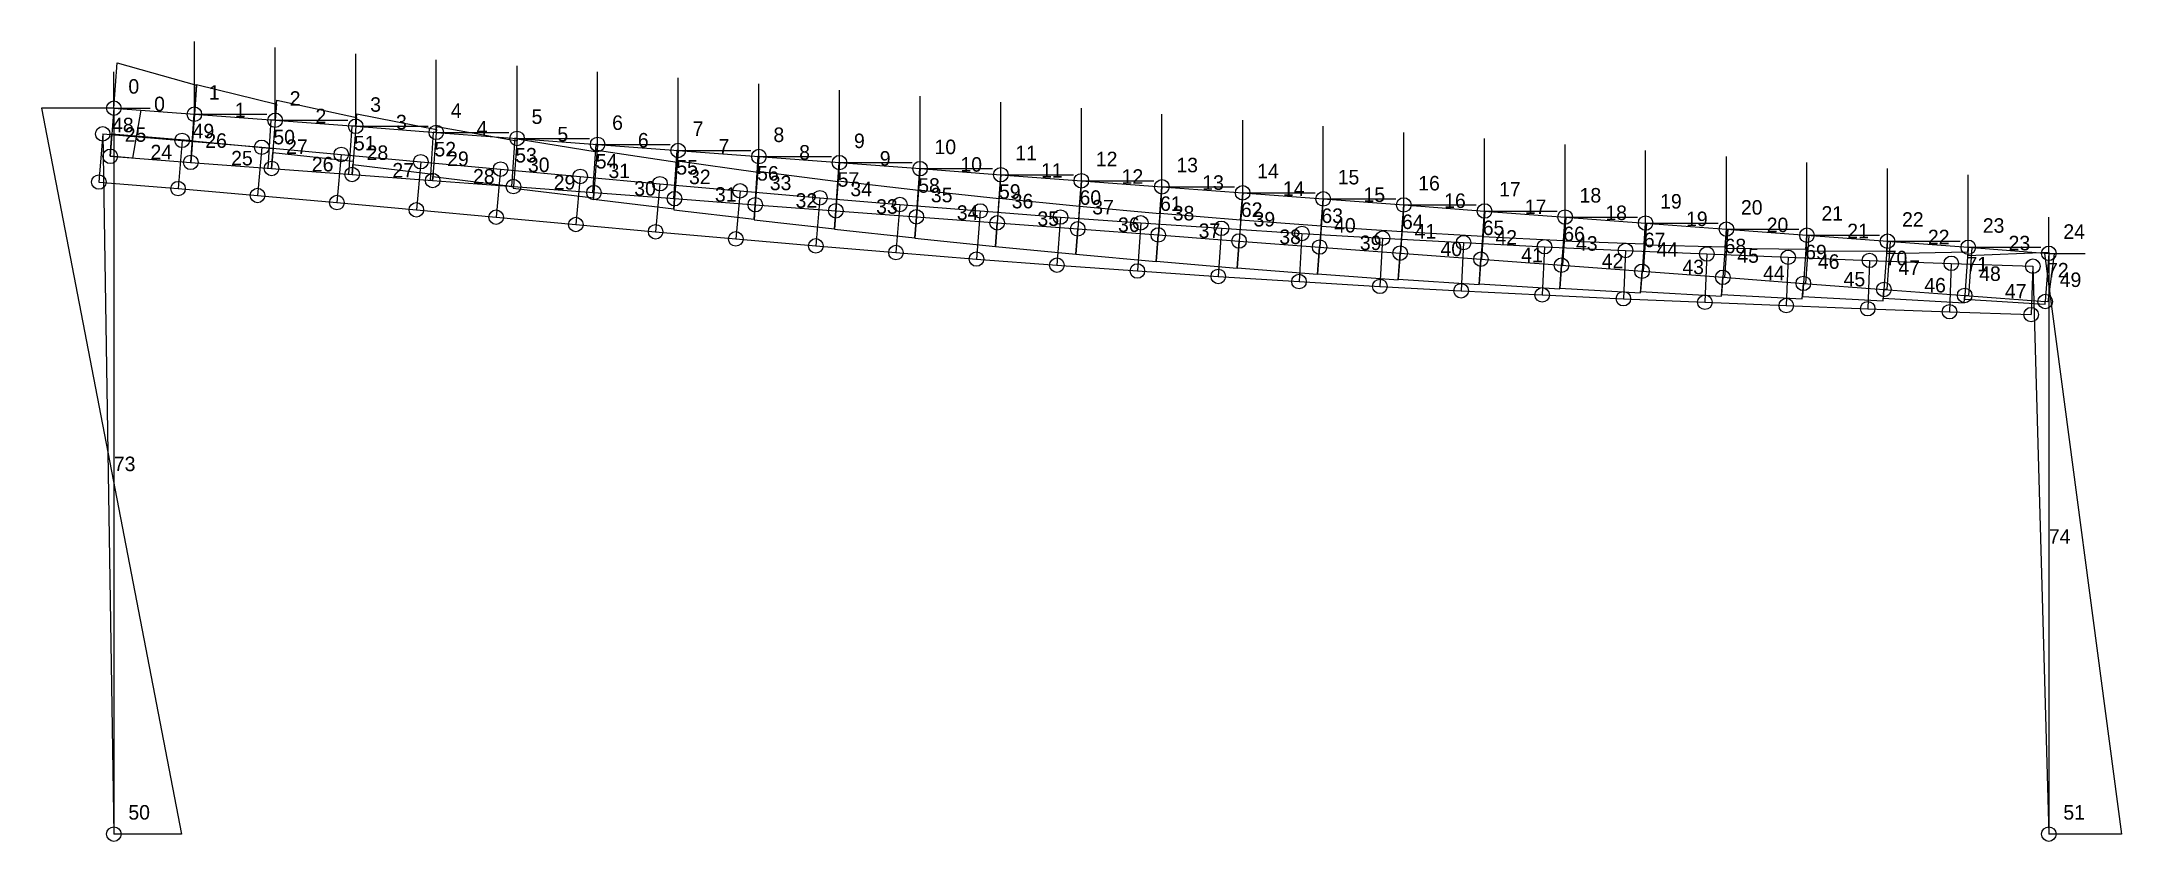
# Model space of a CAD drawing. Header units: metres. Extents: x -0.28 to 8.31, y -0.03 to 3.27.
import ezdxf

# ---------------------------------------------------------------- set-up
doc = ezdxf.new("R2010")
doc.units = ezdxf.units.M

msp = doc.modelspace()

# ---------------------------------------------------------------- linework, layer by layer
at = {"layer": 'BMD', "color": 4}
for p, q in [((0.015, 3), (0.029021, 3.18676)), ((0.029021, 3.18676), (0.357023, 3.09518)), ((0.348, 2.975), (0.357196, 3.09786)), ((0.357196, 3.09786), (0.686952, 3.01616)), ((0.357023, 3.09518), (0.348, 2.975)), ((0.682, 2.95), (0.688274, 3.03357)), ((0.686952, 3.01616), (0.682, 2.95)), ((0.688274, 3.03357), (1.01769, 2.96088)), ((0.015, 3), (-0.28378, 3)), ((-0.28378, 3), (0.294408, 0)), ((0.015, 3), (0.126183, 2.99162)), ((0.126183, 2.99162), (0.092558, 2.79402)), ((0.345329, 2.9752), (0.331986, 2.77608)), ((0.348, 2.975), (0.345329, 2.9752)), ((0.664591, 2.95131), (0.651235, 2.75219)), ((0.682, 2.95), (0.664591, 2.95131)), ((0.999069, 2.9262), (0.985678, 2.72708)), ((1.015, 2.925), (0.999069, 2.9262)), ((1.015, 2.925), (1.01889, 2.97681)), ((1.01769, 2.96088), (1.015, 2.925)), ((1.01889, 2.97681), (1.34886, 2.9114)), ((1.348, 2.9), (1.34978, 2.92384)), ((1.34978, 2.92384), (1.6812, 2.86435)), ((0, 2.801), (0.006949, 2.89356)), ((0.006949, 2.89356), (0.339788, 2.86642)), ((0.339788, 2.86642), (0.333, 2.776)), ((0.333, 2.776), (0.339692, 2.8654)), ((0.339692, 2.8654), (0.673141, 2.83304)), ((1.33557, 2.90094), (1.32214, 2.70182)), ((1.348, 2.9), (1.33557, 2.90094)), ((1.34886, 2.9114), (1.348, 2.9)), ((1.67263, 2.87571), (1.65918, 2.67659)), ((1.682, 2.875), (1.67263, 2.87571)), ((1.6812, 2.86435), (1.682, 2.875)), ((1.682, 2.875), (1.6819, 2.87372)), ((1.6819, 2.87372), (2.0127, 2.8194)), ((2.00798, 2.85053), (1.9945, 2.65141)), ((2.015, 2.85), (2.00798, 2.85053)), ((2.0127, 2.8194), (2.015, 2.85)), ((2.015, 2.85), (2.01323, 2.82641)), ((0.092558, 2.79402), (0, 2.801)), ((0.331986, 2.77608), (0.333, 2.776)), ((0.651235, 2.75219), (0.667, 2.751)), ((0.673141, 2.83304), (0.667, 2.751)), ((0.667, 2.751), (0.671975, 2.81727)), ((0.671975, 2.81727), (1.00412, 2.78092)), ((1.00412, 2.78092), (1, 2.726)), ((1, 2.726), (1.00305, 2.76659)), ((1.00305, 2.76659), (1.33501, 2.72778)), ((2.01323, 2.82641), (2.34436, 2.77645)), ((2.34273, 2.8254), (2.32921, 2.62629)), ((2.348, 2.825), (2.34273, 2.8254)), ((2.34436, 2.77645), (2.348, 2.825)), ((2.348, 2.825), (2.34476, 2.78172)), ((2.34476, 2.78172), (2.67718, 2.73555)), ((2.67804, 2.8003), (2.66449, 2.60119)), ((2.67718, 2.73555), (2.682, 2.8)), ((2.682, 2.8), (2.67746, 2.73951)), ((2.682, 2.8), (2.67804, 2.8003)), ((3.01203, 2.77522), (2.99844, 2.57612)), ((3.00914, 2.69689), (3.015, 2.775)), ((3.015, 2.775), (3.00936, 2.69986)), ((3.015, 2.775), (3.01203, 2.77522)), ((0.985678, 2.72708), (1, 2.726)), ((1.32214, 2.70182), (1.333, 2.701)), ((1.33501, 2.72778), (1.333, 2.701)), ((1.333, 2.701), (1.33419, 2.71693)), ((1.33419, 2.71693), (1.66707, 2.67689)), ((1.65918, 2.67659), (1.667, 2.676)), ((1.667, 2.676), (1.66648, 2.66907)), ((1.66648, 2.66907), (1.99834, 2.62885)), ((1.66707, 2.67689), (1.667, 2.676)), ((2.67746, 2.73951), (3.00914, 2.69689)), ((3.00936, 2.69986), (3.34128, 2.66046)), ((3.34578, 2.75017), (3.33217, 2.55106)), ((3.34128, 2.66046), (3.348, 2.75)), ((3.348, 2.75), (3.34146, 2.66268)), ((3.348, 2.75), (3.34578, 2.75017)), ((3.68039, 2.72512), (3.66674, 2.52602)), ((3.67461, 2.6263), (3.682, 2.725)), ((3.682, 2.725), (3.67471, 2.62791)), ((3.682, 2.725), (3.68039, 2.72512)), ((4.01389, 2.70008), (4.00021, 2.50098)), ((4.00708, 2.59449), (4.015, 2.7)), ((4.015, 2.7), (4.00716, 2.5956)), ((4.015, 2.7), (4.01389, 2.70008)), ((4.34735, 2.67505), (4.33364, 2.47595)), ((4.33974, 2.56503), (4.348, 2.675)), ((4.348, 2.675), (4.33982, 2.56568)), ((4.348, 2.675), (4.34735, 2.67505)), ((1.9945, 2.65141), (2, 2.651)), ((2, 2.651), (1.99792, 2.62334)), ((1.99792, 2.62334), (2.32982, 2.58359)), ((1.99834, 2.62885), (2, 2.651)), ((2.32921, 2.62629), (2.333, 2.626)), ((2.333, 2.626), (2.32954, 2.57981)), ((2.32954, 2.57981), (2.66251, 2.541)), ((2.32982, 2.58359), (2.333, 2.626)), ((2.667, 2.601), (2.66231, 2.53849)), ((2.66251, 2.541), (2.667, 2.601)), ((2.66449, 2.60119), (2.667, 2.601)), ((3.34146, 2.66268), (3.67461, 2.6263)), ((3.67471, 2.62791), (4.00708, 2.59449)), ((4.00716, 2.5956), (4.33974, 2.56503)), ((4.68181, 2.65001), (4.66807, 2.45092)), ((4.682, 2.65), (4.6736, 2.53813)), ((4.67361, 2.53794), (4.682, 2.65)), ((4.682, 2.65), (4.68181, 2.65001)), ((5.0153, 2.62498), (5.00153, 2.42588)), ((5.015, 2.625), (5.00659, 2.51295)), ((5.00661, 2.51325), (5.015, 2.625)), ((5.015, 2.625), (5.0153, 2.62498)), ((5.34889, 2.59993), (5.33508, 2.40084)), ((5.348, 2.6), (5.33977, 2.49009)), ((5.33982, 2.49099), (5.348, 2.6)), ((5.348, 2.6), (5.34889, 2.59993)), ((2.66231, 2.53849), (2.99437, 2.50107)), ((3, 2.576), (2.99426, 2.49951)), ((2.99426, 2.49951), (3.32645, 2.4637)), ((2.99437, 2.50107), (3, 2.576)), ((2.99844, 2.57612), (3, 2.576)), ((3.333, 2.551), (3.3264, 2.46286)), ((3.32645, 2.4637), (3.333, 2.551)), ((3.33217, 2.55106), (3.333, 2.551)), ((3.667, 2.526), (3.65968, 2.42855)), ((3.65973, 2.42881), (3.667, 2.526)), ((3.66674, 2.52602), (3.667, 2.526)), ((3.99215, 2.39644), (4, 2.501)), ((4, 2.501), (3.99217, 2.39665)), ((4.00021, 2.50098), (4, 2.501)), ((4.33982, 2.56568), (4.67361, 2.53794)), ((4.6736, 2.53813), (5.00661, 2.51325)), ((5.00659, 2.51295), (5.33982, 2.49099)), ((5.68362, 2.57488), (5.66978, 2.37579)), ((5.682, 2.575), (5.67408, 2.46955)), ((5.67423, 2.47117), (5.682, 2.575)), ((5.682, 2.575), (5.68362, 2.57488)), ((6.01756, 2.54981), (6.00369, 2.35072)), ((6.015, 2.55), (6.00759, 2.45124)), ((6.00778, 2.4538), (6.015, 2.55)), ((6.015, 2.55), (6.01756, 2.54981)), ((6.35182, 2.52471), (6.33792, 2.32563)), ((6.348, 2.525), (6.34127, 2.43512)), ((6.34154, 2.43894), (6.348, 2.525)), ((6.348, 2.525), (6.35182, 2.52471)), ((6.6875, 2.49959), (6.67356, 2.30051)), ((6.682, 2.5), (6.67608, 2.42115)), ((6.67651, 2.42665), (6.682, 2.5)), ((6.682, 2.5), (6.6875, 2.49959)), ((3.3264, 2.46286), (3.65973, 2.42881)), ((3.65968, 2.42855), (3.99215, 2.39644)), ((4.32478, 2.36651), (4.333, 2.476)), ((4.333, 2.476), (4.32485, 2.36715)), ((4.33364, 2.47595), (4.333, 2.476)), ((4.65862, 2.33899), (4.667, 2.451)), ((4.667, 2.451), (4.65867, 2.34006)), ((4.66807, 2.45092), (4.667, 2.451)), ((4.99158, 2.3139), (5, 2.426)), ((5, 2.426), (4.9917, 2.31543)), ((5.00153, 2.42588), (5, 2.426)), ((5.33977, 2.49009), (5.67423, 2.47117)), ((5.67408, 2.46955), (6.00778, 2.4538)), ((6.00759, 2.45124), (6.34154, 2.43894)), ((6.34127, 2.43512), (6.67651, 2.42665)), ((6.67608, 2.42115), (7.01064, 2.41692)), ((7.02275, 2.47442), (7.00878, 2.27534)), ((7.015, 2.475), (7.01006, 2.40917)), ((7.01006, 2.40917), (7.34499, 2.40989)), ((7.01064, 2.41692), (7.015, 2.475)), ((7.015, 2.475), (7.02275, 2.47442)), ((7.348, 2.45), (7.3442, 2.39917)), ((7.35871, 2.44919), (7.34472, 2.25012)), ((7.34499, 2.40989), (7.348, 2.45)), ((7.348, 2.45), (7.35871, 2.44919)), ((7.682, 2.425), (7.67949, 2.39162)), ((7.68057, 2.40584), (7.682, 2.425)), ((7.682, 2.425), (7.69622, 2.42393)), ((7.69622, 2.42393), (7.68218, 2.22486)), ((3.99217, 2.39665), (4.32478, 2.36651)), ((4.32485, 2.36715), (4.65862, 2.33899)), ((4.65867, 2.34006), (4.99158, 2.3139)), ((5.32476, 2.29119), (5.333, 2.401)), ((5.333, 2.401), (5.32494, 2.29327)), ((5.33508, 2.40084), (5.333, 2.401)), ((5.65913, 2.27084), (5.667, 2.376)), ((5.667, 2.376), (5.65931, 2.27363)), ((5.66978, 2.37579), (5.667, 2.376)), ((5.99263, 2.25284), (6, 2.351)), ((6, 2.351), (5.99291, 2.25653)), ((6.00369, 2.35072), (6, 2.351)), ((6.32633, 2.23713), (6.333, 2.326)), ((6.333, 2.326), (6.32672, 2.24205)), ((6.33792, 2.32563), (6.333, 2.326)), ((7.3442, 2.39917), (7.68057, 2.40584)), ((7.67949, 2.39162), (8.0154, 2.4053)), ((8.015, 2.4), (7.9976, 2.4)), ((7.9976, 2.4), (8.315, 0)), ((8.03764, 2.39829), (8.01091, 2.20018)), ((8.0154, 2.4053), (8.015, 2.4)), ((8.015, 2.4), (8.03764, 2.39829)), ((4.9917, 2.31543), (5.32476, 2.29119)), ((5.32494, 2.29327), (5.65913, 2.27084)), ((5.65931, 2.27363), (5.99263, 2.25284)), ((5.99291, 2.25653), (6.32633, 2.23713)), ((6.32672, 2.24205), (6.66121, 2.22371)), ((6.66121, 2.22371), (6.667, 2.301)), ((6.667, 2.301), (6.66169, 2.23027)), ((6.67356, 2.30051), (6.667, 2.301)), ((6.99523, 2.21247), (7, 2.276)), ((7, 2.276), (6.99589, 2.22125)), ((7.00878, 2.27534), (7, 2.276)), ((7.32942, 2.20333), (7.333, 2.251)), ((7.333, 2.251), (7.33031, 2.21505)), ((7.34472, 2.25012), (7.333, 2.251)), ((6.66169, 2.23027), (6.99523, 2.21247)), ((6.99589, 2.22125), (7.32942, 2.20333)), ((7.33031, 2.21505), (7.66476, 2.19612)), ((7.66476, 2.19612), (7.667, 2.226)), ((7.667, 2.226), (7.6659, 2.2113)), ((7.6659, 2.2113), (7.99918, 2.19009)), ((7.68218, 2.22486), (7.667, 2.226)), ((7.99918, 2.19009), (8, 2.201)), ((8.01091, 2.20018), (8, 2.201)), ((0.294408, 0), (0.015, 0)), ((8.315, 0), (8.015, 0))]:
    msp.add_line(p, q, dxfattribs=at)
at = {"layer": 'Deflected', "color": 1}
for p, q in [((-0.03107, 2.89384), (-0.047017, 2.69468)), ((-0.03107, 2.89384), (0.297197, 2.86695)), ((-0.03107, 2.89384), (0.015, 0)), ((0.297197, 2.86695), (0.28027, 2.66754)), ((0.297197, 2.86695), (0.626573, 2.83841)), ((0.626573, 2.83841), (0.608944, 2.63919)), ((0.626573, 2.83841), (0.955138, 2.80886)), ((0.955138, 2.80886), (0.937047, 2.60983)), ((0.955138, 2.80886), (1.28392, 2.7787)), ((1.28392, 2.7787), (1.26558, 2.57982)), ((1.28392, 2.7787), (1.61394, 2.74825)), ((-0.047017, 2.69468), (0.28027, 2.66754)), ((0.28027, 2.66754), (0.608944, 2.63919)), ((1.61394, 2.74825), (1.59555, 2.54948)), ((1.61394, 2.74825), (1.94325, 2.71786)), ((1.94325, 2.71786), (1.92499, 2.51916)), ((1.94325, 2.71786), (2.27288, 2.6878)), ((2.27288, 2.6878), (2.2549, 2.48913)), ((2.27288, 2.6878), (2.60385, 2.6583)), ((0.608944, 2.63919), (0.937047, 2.60983)), ((0.937047, 2.60983), (1.26558, 2.57982)), ((1.26558, 2.57982), (1.59555, 2.54948)), ((2.60385, 2.6583), (2.58629, 2.45964)), ((2.60385, 2.6583), (2.93419, 2.62961)), ((2.93419, 2.62961), (2.91718, 2.43094)), ((2.93419, 2.62961), (3.26492, 2.6019)), ((3.26492, 2.6019), (3.24856, 2.40319)), ((3.26492, 2.6019), (3.59706, 2.57532)), ((1.59555, 2.54948), (1.92499, 2.51916)), ((1.92499, 2.51916), (2.2549, 2.48913)), ((3.59706, 2.57532), (3.58144, 2.37657)), ((3.59706, 2.57532), (3.92864, 2.55)), ((3.92864, 2.55), (3.91381, 2.3512)), ((3.92864, 2.55), (4.26067, 2.52603)), ((4.26067, 2.52603), (4.24668, 2.32717)), ((4.26067, 2.52603), (4.59416, 2.50349)), ((4.59416, 2.50349), (4.58104, 2.30455)), ((4.59416, 2.50349), (4.92712, 2.48237)), ((2.2549, 2.48913), (2.58629, 2.45964)), ((2.58629, 2.45964), (2.91718, 2.43094)), ((2.91718, 2.43094), (3.24856, 2.40319)), ((4.92712, 2.48237), (4.91488, 2.28337)), ((4.92712, 2.48237), (5.26057, 2.4627)), ((5.26057, 2.4627), (5.2492, 2.26362)), ((5.26057, 2.4627), (5.59551, 2.44446)), ((5.59551, 2.44446), (5.58498, 2.2453)), ((5.59551, 2.44446), (5.92994, 2.42754)), ((5.92994, 2.42754), (5.92021, 2.22829)), ((5.92994, 2.42754), (6.26488, 2.41187)), ((6.26488, 2.41187), (6.25586, 2.21253)), ((6.26488, 2.41187), (6.60131, 2.39735)), ((3.24856, 2.40319), (3.58144, 2.37657)), ((3.58144, 2.37657), (3.91381, 2.3512)), ((3.91381, 2.3512), (4.24668, 2.32717)), ((4.24668, 2.32717), (4.58104, 2.30455)), ((6.60131, 2.39735), (6.59293, 2.19791)), ((6.60131, 2.39735), (6.93724, 2.38376)), ((6.93724, 2.38376), (6.92939, 2.18421)), ((6.93724, 2.38376), (7.27365, 2.37094)), ((7.27365, 2.37094), (7.2662, 2.17126)), ((7.27365, 2.37094), (7.61156, 2.35872)), ((7.61156, 2.35872), (7.60437, 2.15889)), ((7.61156, 2.35872), (7.94894, 2.34675)), ((7.94894, 2.34675), (7.94184, 2.14675)), ((7.94894, 2.34675), (8.015, 0)), ((4.58104, 2.30455), (4.91488, 2.28337)), ((4.91488, 2.28337), (5.2492, 2.26362)), ((5.2492, 2.26362), (5.58498, 2.2453)), ((5.58498, 2.2453), (5.92021, 2.22829)), ((5.92021, 2.22829), (6.25586, 2.21253)), ((6.25586, 2.21253), (6.59293, 2.19791)), ((6.59293, 2.19791), (6.92939, 2.18421)), ((6.92939, 2.18421), (7.2662, 2.17126)), ((7.2662, 2.17126), (7.60437, 2.15889)), ((7.60437, 2.15889), (7.94184, 2.14675))]:
    msp.add_line(p, q, dxfattribs=at)
for centre in [(-0.03107, 2.89384), (0.297197, 2.86695), (0.626573, 2.83841), (0.955138, 2.80886), (1.28392, 2.7787), (1.61394, 2.74825), (-0.047017, 2.69468), (0.28027, 2.66754), (0.608944, 2.63919), (1.94325, 2.71786), (2.27288, 2.6878), (2.60385, 2.6583), (0.937047, 2.60983), (1.26558, 2.57982), (2.93419, 2.62961), (3.26492, 2.6019), (3.59706, 2.57532), (3.92864, 2.55), (1.59555, 2.54948), (1.92499, 2.51916), (2.2549, 2.48913), (4.26067, 2.52603), (4.59416, 2.50349), (4.92712, 2.48237), (2.58629, 2.45964), (2.91718, 2.43094), (3.24856, 2.40319), (5.26057, 2.4627), (5.59551, 2.44446), (5.92994, 2.42754), (6.26488, 2.41187), (6.60131, 2.39735), (6.93724, 2.38376), (3.58144, 2.37657), (3.91381, 2.3512), (4.24668, 2.32717), (4.58104, 2.30455), (7.27365, 2.37094), (7.61156, 2.35872), (7.94894, 2.34675), (4.91488, 2.28337), (5.2492, 2.26362), (5.58498, 2.2453), (5.92021, 2.22829), (6.25586, 2.21253), (6.59293, 2.19791), (6.92939, 2.18421), (7.2662, 2.17126), (7.60437, 2.15889), (7.94184, 2.14675), (0.015, 0), (8.015, 0)]:
    msp.add_circle(centre, 0.03, dxfattribs=at)
at = {"layer": 'Information', "color": 1}
for p, q in [((0.348, 2.975), (0.348, 3.275)), ((0.682, 2.95), (0.682, 3.25)), ((1.015, 2.925), (1.015, 3.225)), ((1.348, 2.9), (1.348, 3.2)), ((0.015, 3), (0.015, 3.15)), ((1.682, 2.875), (1.682, 3.175)), ((2.015, 2.85), (2.015, 3.15)), ((2.348, 2.825), (2.348, 3.125)), ((2.682, 2.8), (2.682, 3.1)), ((3.015, 2.775), (3.015, 3.075)), ((3.348, 2.75), (3.348, 3.05)), ((3.682, 2.725), (3.682, 3.025)), ((0.015, 3), (0.165, 3)), ((0.348, 2.975), (0.648, 2.975)), ((0.682, 2.95), (0.982, 2.95)), ((1.015, 2.925), (1.315, 2.925)), ((4.015, 2.7), (4.015, 3)), ((4.348, 2.675), (4.348, 2.975)), ((4.682, 2.65), (4.682, 2.95)), ((5.015, 2.625), (5.015, 2.925)), ((1.348, 2.9), (1.648, 2.9)), ((1.682, 2.875), (1.982, 2.875)), ((2.015, 2.85), (2.315, 2.85)), ((5.348, 2.6), (5.348, 2.9)), ((5.682, 2.575), (5.682, 2.875)), ((6.015, 2.55), (6.015, 2.85)), ((2.348, 2.825), (2.648, 2.825)), ((2.682, 2.8), (2.982, 2.8)), ((3.015, 2.775), (3.315, 2.775)), ((6.348, 2.525), (6.348, 2.825)), ((6.682, 2.5), (6.682, 2.8)), ((7.015, 2.475), (7.015, 2.775)), ((3.348, 2.75), (3.648, 2.75)), ((3.682, 2.725), (3.982, 2.725)), ((4.015, 2.7), (4.315, 2.7)), ((4.348, 2.675), (4.648, 2.675)), ((7.348, 2.45), (7.348, 2.75)), ((7.682, 2.425), (7.682, 2.725)), ((4.682, 2.65), (4.982, 2.65)), ((5.015, 2.625), (5.315, 2.625)), ((5.348, 2.6), (5.648, 2.6)), ((5.682, 2.575), (5.982, 2.575)), ((6.015, 2.55), (6.315, 2.55)), ((6.348, 2.525), (6.648, 2.525)), ((6.682, 2.5), (6.982, 2.5)), ((8.015, 2.4), (8.015, 2.55)), ((7.015, 2.475), (7.315, 2.475)), ((7.348, 2.45), (7.648, 2.45)), ((7.682, 2.425), (7.982, 2.425)), ((8.015, 2.4), (8.165, 2.4))]:
    msp.add_line(p, q, dxfattribs=at)
at = {"layer": 'Undeflected', "color": 0}
for p, q in [((0.015, 3), (0, 2.801)), ((0.015, 3), (0.348, 2.975)), ((0.015, 3), (0.015, 0)), ((0.348, 2.975), (0.333, 2.776)), ((0.348, 2.975), (0.682, 2.95)), ((0.682, 2.95), (0.667, 2.751)), ((0.682, 2.95), (1.015, 2.925)), ((1.015, 2.925), (1, 2.726)), ((1.015, 2.925), (1.348, 2.9)), ((1.348, 2.9), (1.333, 2.701)), ((1.348, 2.9), (1.682, 2.875)), ((1.682, 2.875), (1.667, 2.676)), ((1.682, 2.875), (2.015, 2.85)), ((2.015, 2.85), (2, 2.651)), ((2.015, 2.85), (2.348, 2.825)), ((0, 2.801), (0.333, 2.776)), ((0.333, 2.776), (0.667, 2.751)), ((2.348, 2.825), (2.333, 2.626)), ((2.348, 2.825), (2.682, 2.8)), ((2.682, 2.8), (2.667, 2.601)), ((2.682, 2.8), (3.015, 2.775)), ((3.015, 2.775), (3, 2.576)), ((3.015, 2.775), (3.348, 2.75)), ((0.667, 2.751), (1, 2.726)), ((1, 2.726), (1.333, 2.701)), ((1.333, 2.701), (1.667, 2.676)), ((1.667, 2.676), (2, 2.651)), ((3.348, 2.75), (3.333, 2.551)), ((3.348, 2.75), (3.682, 2.725)), ((3.682, 2.725), (3.667, 2.526)), ((3.682, 2.725), (4.015, 2.7)), ((4.015, 2.7), (4, 2.501)), ((4.015, 2.7), (4.348, 2.675)), ((4.348, 2.675), (4.333, 2.476)), ((4.348, 2.675), (4.682, 2.65)), ((2, 2.651), (2.333, 2.626)), ((2.333, 2.626), (2.667, 2.601)), ((2.667, 2.601), (3, 2.576)), ((4.682, 2.65), (4.667, 2.451)), ((4.682, 2.65), (5.015, 2.625)), ((5.015, 2.625), (5, 2.426)), ((5.015, 2.625), (5.348, 2.6)), ((5.348, 2.6), (5.333, 2.401)), ((5.348, 2.6), (5.682, 2.575)), ((3, 2.576), (3.333, 2.551)), ((3.333, 2.551), (3.667, 2.526)), ((3.667, 2.526), (4, 2.501)), ((4, 2.501), (4.333, 2.476)), ((5.682, 2.575), (5.667, 2.376)), ((5.682, 2.575), (6.015, 2.55)), ((6.015, 2.55), (6, 2.351)), ((6.015, 2.55), (6.348, 2.525)), ((6.348, 2.525), (6.333, 2.326)), ((6.348, 2.525), (6.682, 2.5)), ((6.682, 2.5), (6.667, 2.301)), ((6.682, 2.5), (7.015, 2.475)), ((4.333, 2.476), (4.667, 2.451)), ((4.667, 2.451), (5, 2.426)), ((5, 2.426), (5.333, 2.401)), ((7.015, 2.475), (7, 2.276)), ((7.015, 2.475), (7.348, 2.45)), ((7.348, 2.45), (7.333, 2.251)), ((7.348, 2.45), (7.682, 2.425)), ((7.682, 2.425), (7.667, 2.226)), ((7.682, 2.425), (8.015, 2.4)), ((5.333, 2.401), (5.667, 2.376)), ((5.667, 2.376), (6, 2.351)), ((6, 2.351), (6.333, 2.326)), ((6.333, 2.326), (6.667, 2.301)), ((8.015, 2.4), (8, 2.201)), ((8.015, 2.4), (8.015, 0)), ((6.667, 2.301), (7, 2.276)), ((7, 2.276), (7.333, 2.251)), ((7.333, 2.251), (7.667, 2.226)), ((7.667, 2.226), (8, 2.201))]:
    msp.add_line(p, q, dxfattribs=at)
for centre in [(0.015, 3), (0.348, 2.975), (0.682, 2.95), (1.015, 2.925), (1.348, 2.9), (1.682, 2.875), (2.015, 2.85), (2.348, 2.825), (0, 2.801), (0.333, 2.776), (0.667, 2.751), (1, 2.726), (2.682, 2.8), (3.015, 2.775), (3.348, 2.75), (3.682, 2.725), (1.333, 2.701), (1.667, 2.676), (2, 2.651), (4.015, 2.7), (4.348, 2.675), (4.682, 2.65), (2.333, 2.626), (2.667, 2.601), (3, 2.576), (3.333, 2.551), (5.015, 2.625), (5.348, 2.6), (5.682, 2.575), (6.015, 2.55), (3.667, 2.526), (4, 2.501), (4.333, 2.476), (6.348, 2.525), (6.682, 2.5), (7.015, 2.475), (4.667, 2.451), (5, 2.426), (5.333, 2.401), (7.348, 2.45), (7.682, 2.425), (8.015, 2.4), (5.667, 2.376), (6, 2.351), (6.333, 2.326), (6.667, 2.301), (7, 2.276), (7.333, 2.251), (7.667, 2.226), (8, 2.201), (0.015, 0), (8.015, 0)]:
    msp.add_circle(centre, 0.03, dxfattribs=at)

# ---------------------------------------------------------------- texts
at = {"layer": 'Information', "color": 5}
for s, p in [('0', (0.075, 3.06)), ('1', (0.408, 3.035)), ('2', (0.742, 3.01)), ('3', (1.075, 2.985)), ('4', (1.408, 2.96)), ('5', (1.742, 2.935)), ('6', (2.075, 2.91)), ('7', (2.408, 2.885)), ('25', (0.06, 2.861)), ('26', (0.393, 2.836)), ('27', (0.727, 2.811)), ('28', (1.06, 2.786)), ('8', (2.742, 2.86)), ('9', (3.075, 2.835)), ('10', (3.408, 2.81)), ('11', (3.742, 2.785)), ('29', (1.393, 2.761)), ('30', (1.727, 2.736)), ('31', (2.06, 2.711)), ('12', (4.075, 2.76)), ('13', (4.408, 2.735)), ('14', (4.742, 2.71)), ('32', (2.393, 2.686)), ('33', (2.727, 2.661)), ('34', (3.06, 2.636)), ('35', (3.393, 2.611)), ('15', (5.075, 2.685)), ('16', (5.408, 2.66)), ('17', (5.742, 2.635)), ('18', (6.075, 2.61)), ('36', (3.727, 2.586)), ('37', (4.06, 2.561)), ('38', (4.393, 2.536)), ('19', (6.408, 2.585)), ('20', (6.742, 2.56)), ('21', (7.075, 2.535)), ('39', (4.727, 2.511)), ('40', (5.06, 2.486)), ('41', (5.393, 2.461)), ('42', (5.727, 2.436)), ('22', (7.408, 2.51)), ('23', (7.742, 2.485)), ('24', (8.075, 2.46)), ('43', (6.06, 2.411)), ('44', (6.393, 2.386)), ('45', (6.727, 2.361)), ('46', (7.06, 2.336)), ('47', (7.393, 2.311)), ('48', (7.727, 2.286)), ('49', (8.06, 2.261)), ('50', (0.075, 0.06)), ('51', (8.075, 0.06))]:
    msp.add_text(s, height=0.06, dxfattribs=at).set_placement(p)
at = {"layer": 'Information', "color": 0}
for s, p in [('0', (0.1815, 2.9875)), ('1', (0.515, 2.9625)), ('48', (0.0075, 2.9005)), ('49', (0.3405, 2.8755)), ('2', (0.8485, 2.9375)), ('3', (1.1815, 2.9125)), ('4', (1.515, 2.8875)), ('24', (0.1665, 2.7885)), ('50', (0.6745, 2.8505)), ('51', (1.0075, 2.8255)), ('52', (1.3405, 2.8005)), ('5', (1.8485, 2.8625)), ('6', (2.1815, 2.8375)), ('7', (2.515, 2.8125)), ('8', (2.8485, 2.7875)), ('25', (0.5, 2.7635)), ('26', (0.8335, 2.7385)), ('27', (1.1665, 2.7135)), ('53', (1.6745, 2.7755)), ('54', (2.0075, 2.7505)), ('55', (2.3405, 2.7255)), ('56', (2.6745, 2.7005)), ('9', (3.1815, 2.7625)), ('10', (3.515, 2.7375)), ('11', (3.8485, 2.7125)), ('28', (1.5, 2.6885)), ('29', (1.8335, 2.6635)), ('30', (2.1665, 2.6385)), ('31', (2.5, 2.6135)), ('57', (3.0075, 2.6755)), ('58', (3.3405, 2.6505)), ('59', (3.6745, 2.6255)), ('12', (4.1815, 2.6875)), ('13', (4.515, 2.6625)), ('14', (4.8485, 2.6375)), ('15', (5.1815, 2.6125)), ('32', (2.8335, 2.5885)), ('33', (3.1665, 2.5635)), ('34', (3.5, 2.5385)), ('60', (4.0075, 2.6005)), ('61', (4.3405, 2.5755)), ('62', (4.6745, 2.5505)), ('63', (5.0075, 2.5255)), ('16', (5.515, 2.5875)), ('17', (5.8485, 2.5625)), ('18', (6.1815, 2.5375)), ('35', (3.8335, 2.5135)), ('36', (4.1665, 2.4885)), ('37', (4.5, 2.4635)), ('38', (4.8335, 2.4385)), ('64', (5.3405, 2.5005)), ('65', (5.6745, 2.4755)), ('66', (6.0075, 2.4505)), ('19', (6.515, 2.5125)), ('20', (6.8485, 2.4875)), ('21', (7.1815, 2.4625)), ('22', (7.515, 2.4375)), ('39', (5.1665, 2.4135)), ('40', (5.5, 2.3885)), ('41', (5.8335, 2.3635)), ('67', (6.3405, 2.4255)), ('68', (6.6745, 2.4005)), ('69', (7.0075, 2.3755)), ('70', (7.3405, 2.3505)), ('23', (7.8485, 2.4125)), ('42', (6.1665, 2.3385)), ('43', (6.5, 2.3135)), ('44', (6.8335, 2.2885)), ('45', (7.1665, 2.2635)), ('71', (7.6745, 2.3255)), ('72', (8.0075, 2.3005)), ('46', (7.5, 2.2385)), ('47', (7.8335, 2.2135)), ('73', (0.015, 1.5)), ('74', (8.015, 1.2))]:
    msp.add_text(s, height=0.06, dxfattribs=at).set_placement(p)

doc.saveas('drawing.dxf')
